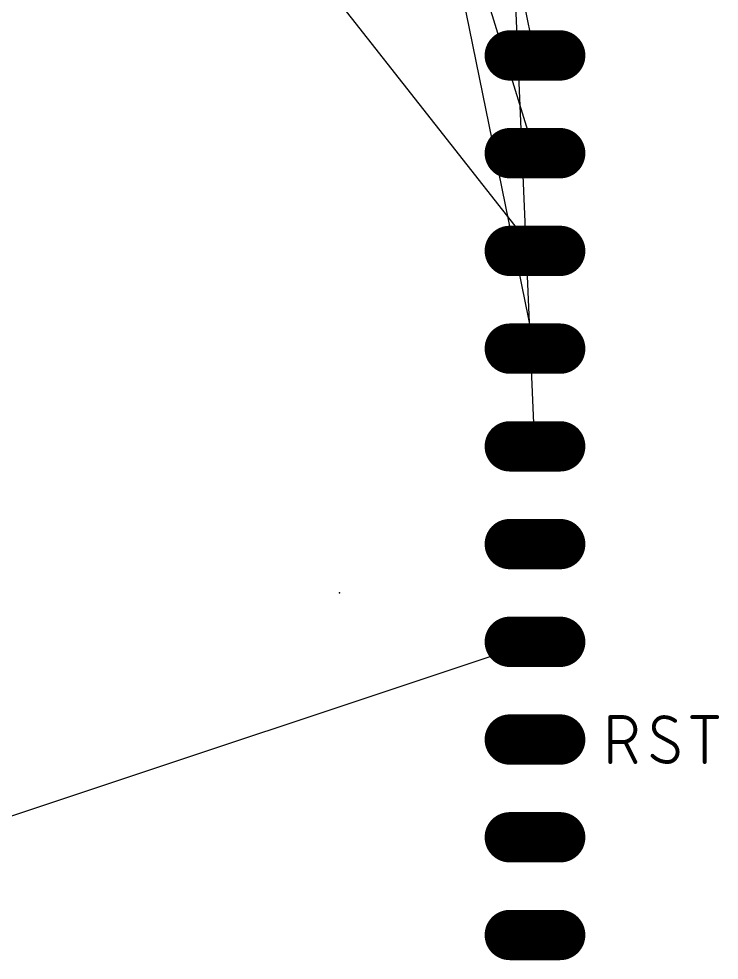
# Model space of a CAD drawing. Extents: x -67 to 114, y 1 to 69.
# Drawn here: x -32.45 to -14.27, y 0.62 to 25.08 of the extents above; entities that cross this region are included whole.
import ezdxf

# ---------------------------------------------------------------- set-up
doc = ezdxf.new("R2010")
doc.units = 0
for name, color, linetype in [('17', 82, 'CONTINUOUS'), ('19', 53, 'CONTINUOUS'), ('21', 253, 'CONTINUOUS'), ('23', 7, 'CONTINUOUS')]:
    doc.layers.add(name, color=color, linetype=linetype)

# ---------------------------------------------------------------- blocks, each defined once
blk = doc.blocks.new('LONGP100')
at = {"const_width": 1}
blk.add_lwpolyline([(-0.5, 0), (0.5, 0)], dxfattribs=at)
at = {"const_width": 0.5}
for points in [[(-0.5, 0.25, 1), (-0.5, -0.25)], [(0.5, -0.25, 1), (0.5, 0.25)]]:
    blk.add_lwpolyline(points, format="xyb", dxfattribs=at)

msp = doc.modelspace()

# ---------------------------------------------------------------- linework, layer by layer
at = {"layer": '19'}
for p, q in [((-19.05, 16.51), (-29.21, 66.167)), ((-19.05, 19.05), (-52.07, 61.087)), ((-19.05, 24.13), (-26.67, 61.087)), ((-19.05, 21.59), (-29.12, 54.23)), ((-19.05, 13.97), (-20.3708, 44.45)), ((-19.05, 8.89), (-34.29, 3.81))]:
    msp.add_line(p, q, dxfattribs=at)
at = {"layer": '21', "const_width": 0.1016}
for points in [[(-17.0942, 5.7658), (-17.0942, 6.9342)], [(-17.0942, 6.9342), (-16.7696, 6.9342)], [(-14.968, 6.9342), (-14.3189, 6.9342)], [(-14.6434, 5.7658), (-14.6434, 6.9342)], [(-15.4774, 6.2526), (-15.8344, 6.4474)], [(-16.7696, 6.2851), (-17.0942, 6.2851)], [(-16.4451, 5.7658), (-16.7047, 6.2851)]]:
    msp.add_lwpolyline(points, dxfattribs=at)
at = {"layer": '21'}
for points, const_width in [([(-17.0688, 6.9342, 1), (-17.1196, 6.9342)], 0.0508), ([(-17.0942, 6.9596, 1), (-17.0942, 6.9088)], 0.0508), ([(-16.7696, 6.2851, 1), (-16.7696, 6.9342)], 0.1016), ([(-16.7696, 6.9596, 1), (-16.7696, 6.9088)], 0.0508), ([(-16.7696, 6.9088, 1), (-16.7696, 6.9596)], 0.0508), ([(-15.7046, 6.9342, 0.4142), (-15.9642, 6.6746)], 0.1016), ([(-15.4125, 6.8368, 0.1623), (-15.7046, 6.9342)], 0.1016), ([(-15.7046, 6.9596, 1), (-15.7046, 6.9088)], 0.0508), ([(-15.7046, 6.9088, 1), (-15.7046, 6.9596)], 0.0508), ([(-15.4277, 6.8165, 1), (-15.3972, 6.8572)], 0.0508), ([(-14.968, 6.9596, 1), (-14.968, 6.9088)], 0.0508), ([(-14.618, 6.9342, 1), (-14.6688, 6.9342)], 0.0508), ([(-14.3189, 6.9088, 1), (-14.3189, 6.9596)], 0.0508), ([(-15.9642, 6.6746, 0.2656), (-15.8344, 6.4474)], 0.1016), ([(-15.9388, 6.6746, 1), (-15.9896, 6.6746)], 0.0508), ([(-15.9896, 6.6746, 1), (-15.9388, 6.6746)], 0.0508), ([(-15.8222, 6.4697, 1), (-15.8466, 6.4251)], 0.0508), ([(-15.8473, 6.4255, 1), (-15.8215, 6.4692)], 0.0508), ([(-17.0942, 6.3105, 1), (-17.0942, 6.2597)], 0.0508), ([(-16.7696, 6.3105, 1), (-16.7696, 6.2597)], 0.0508), ([(-16.7696, 6.2597, 1), (-16.7696, 6.3105)], 0.0508), ([(-16.682, 6.2964, 1), (-16.7275, 6.2737)], 0.0508), ([(-15.3476, 6.0254, 0.2656), (-15.4774, 6.2526)], 0.1016), ([(-15.4645, 6.2745, 1), (-15.4903, 6.2307)], 0.0508), ([(-15.4895, 6.2303, 1), (-15.4652, 6.2749)], 0.0508), ([(-15.9967, 5.9281, 0.2), (-15.6072, 5.7658)], 0.1016), ([(-15.9786, 5.946, 1), (-16.0147, 5.9102)], 0.0508), ([(-15.6072, 5.7658, 0.4142), (-15.3476, 6.0254)], 0.1016), ([(-15.3222, 6.0254, 1), (-15.373, 6.0254)], 0.0508), ([(-15.373, 6.0254, 1), (-15.3222, 6.0254)], 0.0508), ([(-17.1196, 5.7658, 1), (-17.0688, 5.7658)], 0.0508), ([(-16.4678, 5.7544, 1), (-16.4224, 5.7772)], 0.0508), ([(-15.6072, 5.7912, 1), (-15.6072, 5.7404)], 0.0508), ([(-15.6072, 5.7404, 1), (-15.6072, 5.7912)], 0.0508), ([(-14.6688, 5.7658, 1), (-14.618, 5.7658)], 0.0508)]:
    msp.add_lwpolyline(points, format="xyb", dxfattribs=dict(at, const_width=const_width))
at = {"layer": '23'}
msp.add_point((-24.13, 10.16), dxfattribs=at)

# ---------------------------------------------------------------- block references
at = {"layer": '17', "xscale": 1.308, "yscale": 1.308}
for p in [(-19.05, 24.13), (-19.05, 24.13), (-19.05, 21.59), (-19.05, 21.59), (-19.05, 19.05), (-19.05, 19.05), (-19.05, 16.51), (-19.05, 16.51), (-19.05, 13.97), (-19.05, 13.97), (-19.05, 11.43), (-19.05, 11.43), (-19.05, 8.89), (-19.05, 8.89), (-19.05, 6.35), (-19.05, 6.35), (-19.05, 3.81), (-19.05, 3.81), (-19.05, 1.27), (-19.05, 1.27)]:
    msp.add_blockref('LONGP100', p, dxfattribs=at)

doc.saveas('drawing.dxf')
